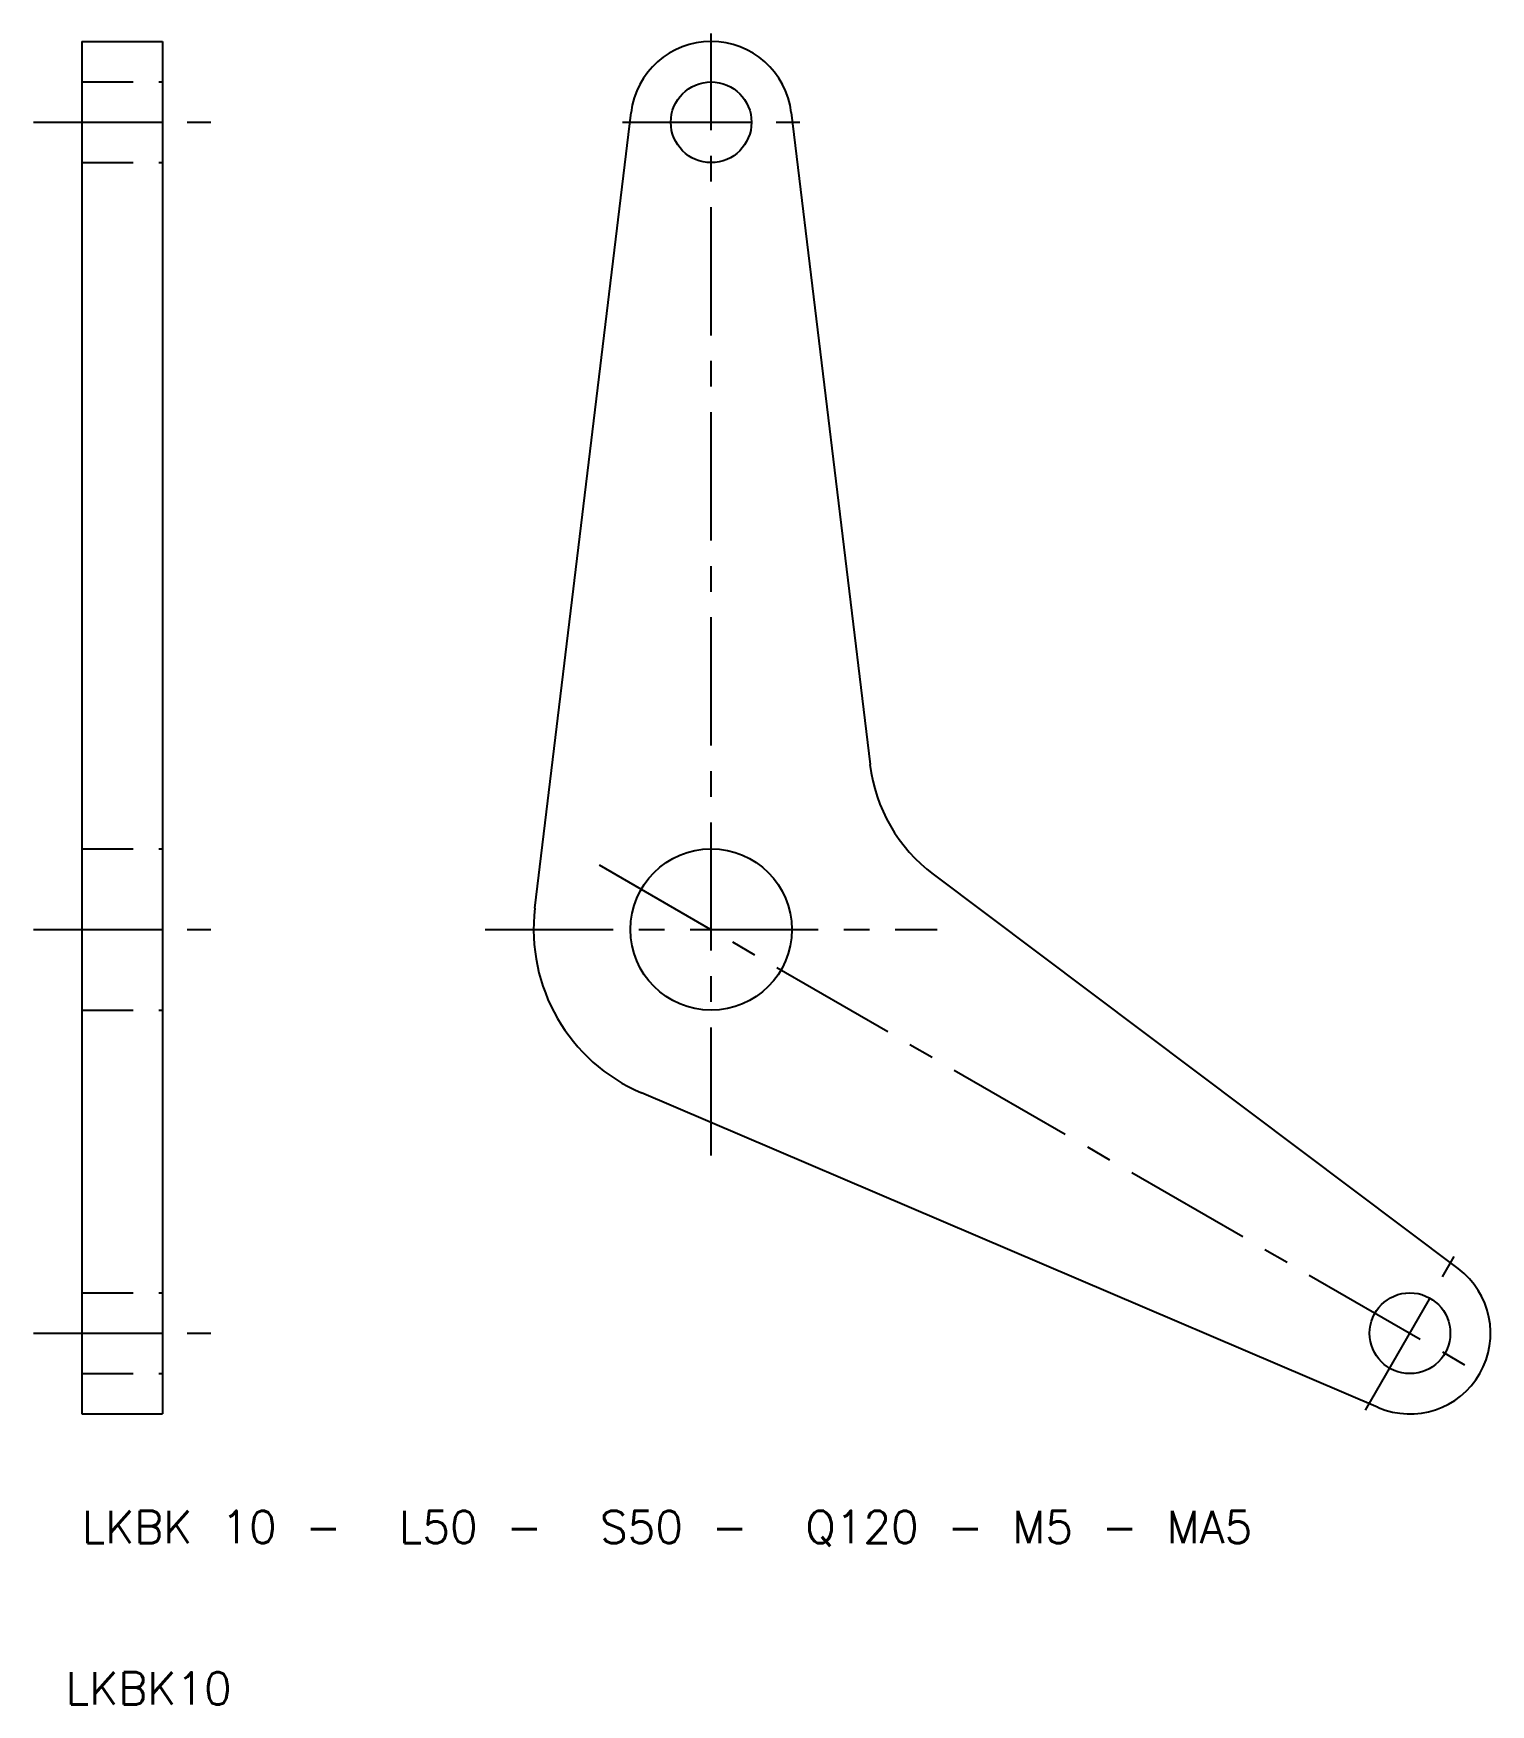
# Model space of a CAD drawing. Extents: x 8 to 98, y 2 to 105.
import ezdxf

# ---------------------------------------------------------------- set-up
doc = ezdxf.new("R2010")
doc.units = 0
doc.header["$LTSCALE"] = 0.25
doc.linetypes.add('CENTER', pattern=[50.8, 31.75, -6.35, 6.35, -6.35])
doc.linetypes.add('DASHED', pattern=[19.05, 12.7, -6.35])
doc.layers.get('0').update_dxf_attribs({"linetype": 'CONTINUOUS'})
doc.layers.add('CENTER', color=1, linetype='CENTER')
doc.styles.get("Standard").update_dxf_attribs({"font": 'txt.shx', "bigfont": 'extfont.shx'})

msp = doc.modelspace()

# ---------------------------------------------------------------- linework, layer by layer
for p, q in [((11, 105), (11, 20)), ((11, 105), (16, 105)), ((16, 105), (16, 20)), ((39.08, 51.32), (45.04, 100.6)), ((54.96, 100.6), (59.85, 60.22)), ((96.3, 29), (63.77, 53.42)), ((91.34, 20.4), (45.68, 39.88)), ((11, 20), (16, 20))]:
    msp.add_line(p, q)
at = {"color": 3, "linetype": 'DASHED'}
for p, q in [((11, 102.5), (16, 102.5)), ((11, 97.5), (16, 97.5)), ((11, 55), (16, 55)), ((11, 45), (16, 45)), ((11, 27.5), (16, 27.5)), ((11, 22.5), (16, 22.5))]:
    msp.add_line(p, q, dxfattribs=at)
for centre, radius in [((50, 100), 2.5), ((50, 50), 5), ((93.3, 25), 2.5)]:
    msp.add_circle(centre, radius)
for centre, radius, start, end in [((50, 100), 5, 6.8921, 173.1079), ((69.77, 61.42), 10, 186.8921, 233.1079), ((50, 50), 11, 173.1079, 246.8921), ((93.3, 25), 5, 246.8921, 53.1079)]:
    msp.add_arc(centre, radius, start, end)
at = {"layer": 'CENTER', "color": 1, "linetype": 'CENTER'}
for p, q in [((50, 36), (50, 105.5)), ((8, 100), (19, 100)), ((44.5, 100), (55.5, 100)), ((43.07, 54), (98.06, 22.25)), ((8, 50), (19, 50)), ((36, 50), (64, 50)), ((90.55, 20.24), (96.05, 29.76)), ((8, 25), (19, 25))]:
    msp.add_line(p, q, dxfattribs=at)

# ---------------------------------------------------------------- texts
for s, p in [('LKBK 10 -  L50 -  S50 -  Q120 - M5 - MA5', (11, 12)), ('LKBK10', (10, 2))]:
    msp.add_text(s, height=2).set_placement(p)

doc.saveas('drawing.dxf')
